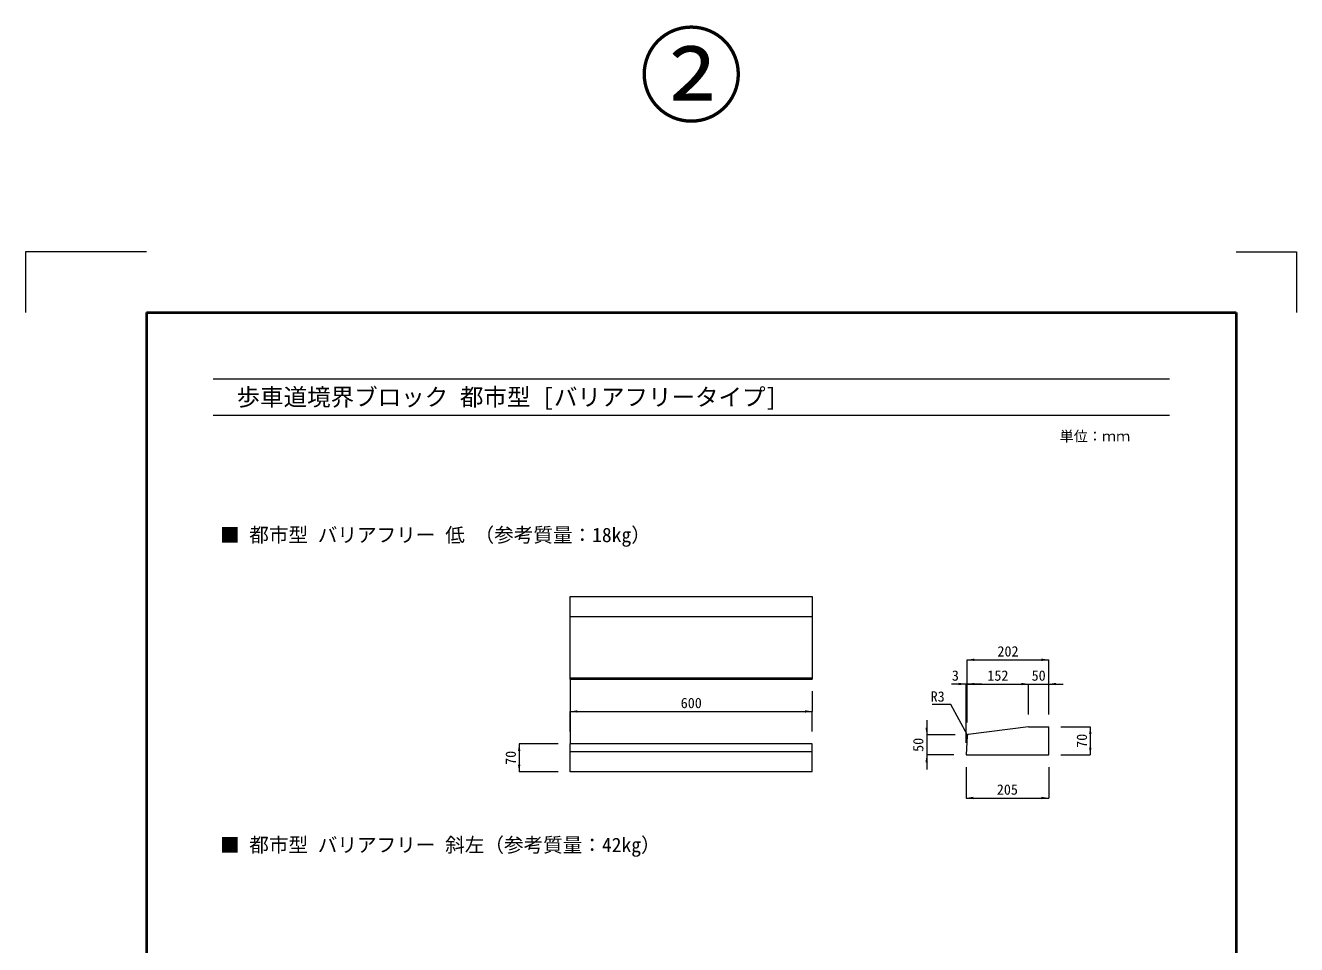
# Model space of a CAD drawing. Units: millimetres at full size, sheet at 1:15; some dimension numbers follow another scale. Extents: x 3899 to 16094, y -688 to 11007.
# Drawn here: x 8697 to 11847, y 8729 to 11007 of the extents above; entities that cross this region are included whole.
import ezdxf
from ezdxf.enums import TextEntityAlignment as Align

# ---------------------------------------------------------------- set-up
doc = ezdxf.new("R2010")
doc.units = ezdxf.units.MM
doc.header["$LTSCALE"] = 15
for name, color, linetype, lineweight in [('(0-0)', 7, 'Continuous', 13), ('Defpoints_3', 7, 'Continuous', 13), ('図枠', 7, 'Continuous', 5), ('寸法線', 7, 'Continuous', 13), ('引出線', 4, 'Continuous', 13), ('本体', 2, 'Continuous', 20), ('補助線', 8, 'Continuous', 13)]:
    doc.layers.add(name, color=color, linetype=linetype, lineweight=lineweight)
doc.styles.add('ＭＳ ゴシック', font='')
doc.styles.get('ＭＳ ゴシック').set_extended_font_data('MS Gothic')

# ---------------------------------------------------------------- blocks, each defined once
blk = doc.blocks.new('filled_arrow')
at = {"color": 0, "linetype": 'Continuous', "lineweight": -2}
blk.add_solid([(7.5, 1.25), (0, 0), (7.5, -1.25)], dxfattribs=at)

msp = doc.modelspace()

# ---------------------------------------------------------------- linework, layer by layer
at = {"layer": 'Defpoints_3'}
for p, q in [((8696.61, 10445.77), (8696.61, 10295.77)), ((8996.61, 10445.77), (8696.61, 10445.77)), ((11696.61, 10445.77), (11846.61, 10445.77)), ((11846.61, 10445.77), (11846.61, 10295.77))]:
    msp.add_line(p, q, dxfattribs=at)
at = {"layer": '図枠', "lineweight": 40}
for p, q in [((8996.61, 10295.77), (11696.61, 10295.77)), ((8996.61, 10295.77), (8996.61, 6140.77)), ((11696.61, 10295.77), (11696.61, 6140.77))]:
    msp.add_line(p, q, dxfattribs=at)
at = {"layer": '図枠', "lineweight": 13}
for p, q in [((9161.61, 10130.77), (11531.61, 10130.77)), ((9161.61, 10040.77), (11531.61, 10040.77))]:
    msp.add_line(p, q, dxfattribs=at)
at = {"layer": '寸法線'}
for p, q in [((11030.44, 9434.53), (11232.44, 9434.53)), ((11030.44, 9278.75), (11030.44, 9434.53)), ((11232.44, 9298.75), (11232.44, 9434.53)), ((10046.61, 9356.55), (10046.61, 9306.55)), ((10646.61, 9356.55), (10646.61, 9306.55)), ((11066.44, 9374.53), (10991.44, 9374.53)), ((11027.44, 9228.75), (11027.44, 9374.53)), ((11030.44, 9374.53), (11182.44, 9374.53)), ((11030.44, 9278.75), (11030.44, 9374.53)), ((11030.44, 9278.75), (11030.44, 9374.53)), ((11146.44, 9374.53), (11268.44, 9374.53)), ((11182.44, 9298.75), (11182.44, 9374.53)), ((11182.44, 9298.75), (11182.44, 9374.53)), ((11232.44, 9298.75), (11232.44, 9374.53)), ((10046.61, 9306.55), (10646.61, 9306.55)), ((10046.61, 9256.55), (10046.61, 9306.55)), ((10046.61, 9306.55), (10646.61, 9306.55)), ((10646.61, 9256.55), (10646.61, 9306.55)), ((10929.96, 9284.75), (10929.96, 9162.75)), ((11262.44, 9268.75), (11335.42, 9268.75)), ((11335.42, 9268.75), (11335.42, 9198.75)), ((11000.44, 9248.75), (10929.96, 9248.75)), ((9920.17, 9226.55), (9920.17, 9156.55)), ((10016.61, 9226.55), (9920.17, 9226.55)), ((10997.44, 9198.75), (10929.96, 9198.75)), ((11262.44, 9198.75), (11335.42, 9198.75)), ((11027.44, 9168.75), (11027.44, 9091.98)), ((11232.44, 9168.75), (11232.44, 9091.98)), ((10016.61, 9156.55), (9920.17, 9156.55)), ((11027.44, 9091.98), (11232.44, 9091.98))]:
    msp.add_line(p, q, dxfattribs=at)
at = {"layer": '引出線'}
msp.add_lwpolyline([(11031.09, 9248.15), (10989.62, 9323.99), (10943.24, 9323.99)], dxfattribs=at)
at = {"layer": '本体', "lineweight": 13}
for p, q in [((10046.61, 9386.55), (10046.61, 9591.55)), ((10046.61, 9591.55), (10646.61, 9591.55)), ((10646.61, 9591.55), (10646.61, 9386.55)), ((10046.61, 9386.55), (10646.61, 9386.55)), ((10046.61, 9386.55), (10046.61, 9226.55))]:
    msp.add_line(p, q, dxfattribs=at)
at = {"layer": '本体', "lineweight": 5}
for p, q in [((10046.61, 9541.55), (10646.61, 9541.55)), ((10046.61, 9389.55), (10646.61, 9389.55))]:
    msp.add_line(p, q, dxfattribs=at)
at = {"layer": '本体'}
for p, q in [((11182.44, 9268.75), (11032.89, 9249.07)), ((11182.44, 9268.75), (11232.44, 9268.75)), ((11232.44, 9198.75), (11232.44, 9268.75)), ((11030.29, 9246.28), (11027.44, 9198.75)), ((10046.61, 9156.55), (10046.61, 9226.55)), ((10646.61, 9226.55), (10046.61, 9226.55)), ((10646.61, 9156.55), (10646.61, 9226.55)), ((11027.44, 9198.75), (11232.44, 9198.75)), ((10646.61, 9156.55), (10046.61, 9156.55))]:
    msp.add_line(p, q, dxfattribs=at)
at = {"layer": '本体', "lineweight": 9}
msp.add_line((10646.61, 9206.55), (10046.61, 9206.55), dxfattribs=at)
at = {"layer": '本体'}
msp.add_arc((11033.28, 9246.1), 3, 97.49586, 176.56637, dxfattribs=at)

# ---------------------------------------------------------------- block references
at = {"layer": '寸法線', "xscale": 2.4, "yscale": 2.4}
for p in [(11030.44, 9434.53), (11030.44, 9374.53), (11030.44, 9374.53), (11232.44, 9374.53), (10046.61, 9306.55), (10046.61, 9306.55), (11027.44, 9091.98)]:
    msp.add_blockref('filled_arrow', p, dxfattribs=at)
for p, rotation in [((11232.44, 9434.53), 180), ((11027.44, 9374.53), 180), ((11182.44, 9374.53), 180), ((11182.44, 9374.53), 180), ((10646.61, 9306.55), 180), ((10646.61, 9306.55), 180), ((10929.96, 9248.75), 90), ((11335.42, 9268.75), 270), ((9920.17, 9226.55), 270), ((10929.96, 9198.75), 270), ((11335.42, 9198.75), 90), ((9920.17, 9156.55), 90), ((11232.44, 9091.98), 180)]:
    msp.add_blockref('filled_arrow', p, dxfattribs=dict(at, rotation=rotation))
at = {"layer": '引出線', "xscale": 0.16, "yscale": 0.16, "rotation": 118.7}
msp.add_blockref('filled_arrow', (11031.09, 9248.15), dxfattribs=at)

# ---------------------------------------------------------------- texts
at = {"layer": '(0-0)', "style": 'ＭＳ ゴシック'}
for s, p in [('■ 都市型 バリアフリー 低 （参考質量：18kg）', (9178.56, 9715.57)), ('■ 都市型 バリアフリー 斜左（参考質量：42kg）', (9178.56, 8947.2))]:
    msp.add_text(s, height=35.6, dxfattribs=at).set_placement(p, align=Align.BOTTOM_LEFT)
at = {"layer": '図枠', "style": 'ＭＳ ゴシック'}
msp.add_text('\u3000歩車道境界ブロック 都市型 [バリアフリータイプ]', height=42.72, dxfattribs=at).set_placement((9161.61, 10085.77), align=Align.MIDDLE_LEFT)
msp.add_text('単位：ｍｍ', height=25.63, dxfattribs=at).set_placement((11346.91, 9988.77), align=Align.MIDDLE_CENTER)
at = {"layer": '寸法線', "style": 'ＭＳ ゴシック'}
for s, p in [('202', (11131.44, 9455.53)), ('3', (11001.07, 9395.53)), ('152', (11106.44, 9395.53)), ('50', (11207.44, 9395.53)), ('600', (10346.61, 9327.55)), ('600', (10346.61, 9327.55)), ('205', (11129.94, 9112.98))]:
    msp.add_text(s, height=25.63, dxfattribs=at).set_placement(p, align=Align.MIDDLE_CENTER)
for s, p in [('50', (10908.96, 9223.75)), ('70', (11314.42, 9233.75)), ('70', (9899.17, 9191.55))]:
    msp.add_text(s, height=25.63, rotation=90, dxfattribs=at).set_placement(p, align=Align.MIDDLE_CENTER)
at = {"layer": '引出線', "style": 'ＭＳ ゴシック'}
msp.add_text('R3', height=25.63, dxfattribs=at).set_placement((10974.62, 9356.39), align=Align.TOP_RIGHT)
at = {"layer": '補助線', "color": 1, "style": 'ＭＳ ゴシック'}
msp.add_text('②', height=189.9, dxfattribs=at).set_placement((10346.61, 10730.84), align=Align.BOTTOM_CENTER)

doc.saveas('drawing.dxf')
